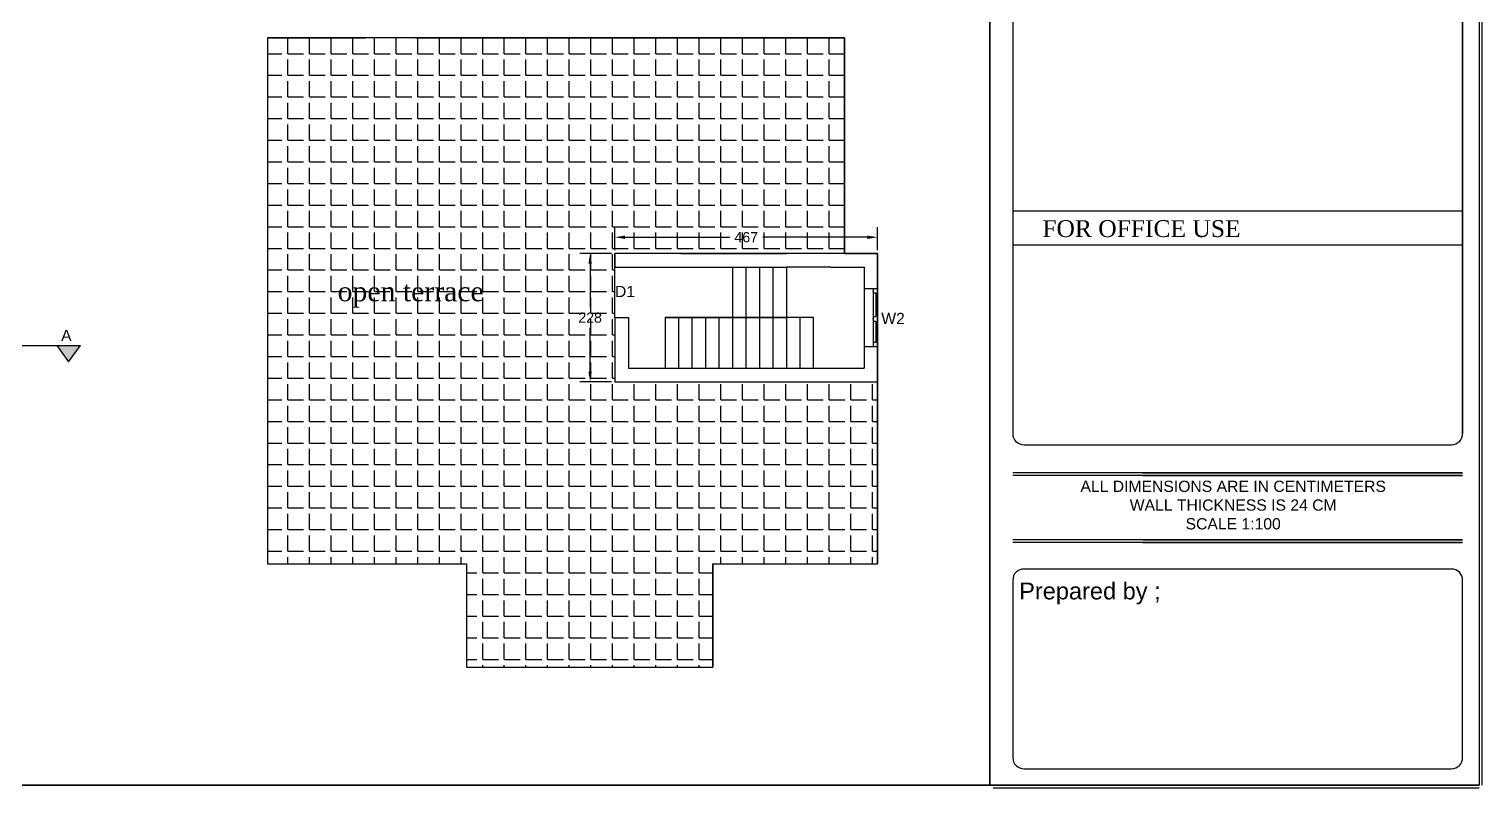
# Model space of a CAD drawing. Header units: inches. Extents: x -2903 to 3367, y -161 to 1064.
# Drawn here: x -123.53 to -97.69, y 1036.44 to 1049.95 of the extents above; entities that cross this region are included whole.
import ezdxf

# ---------------------------------------------------------------- set-up
doc = ezdxf.new("R2010")
doc.units = ezdxf.units.IN
doc.header["$MEASUREMENT"] = 0
doc.layers.add('--plan', color=7, linetype='Continuous')
doc.styles.add('SA', font='times.ttf')
doc.styles.get("Standard").update_dxf_attribs({"font": 'arial.ttf'})
doc.styles.add('style1', font='romand.shx', dxfattribs={"height": 5})
doc.dimstyles.get("Standard").update_dxf_attribs({"dimtxt": 0.18, "dimasz": 0.18, "dimexe": 0.18, "dimexo": 0.0625, "dimgap": 0.09, "dimtad": 0, "dimtih": 1, "dimtoh": 1, "dimdec": 0, "dimlfac": 100, "dimzin": 0, "dimdsep": 46, "dimtxsty": 'Standard', "dimcen": 0.09, "dimadec": 0, "dimazin": 0, "dimtfac": 1, "dimtdec": 0, "dimtofl": 0, "dimtmove": 0, "dimatfit": 3, "dimfxl": 1, "dimtolj": 1, "dimtzin": 0, "dimarcsym": 0})

# ---------------------------------------------------------------- blocks, each defined once
blk = doc.blocks.new('*D119')
at = {"color": 0, "lineweight": -2, "transparency": 16777216}
for p, q in [((-113.113, 1046.011), (-113.113, 1046.42)), ((-112.933, 1046.24), (-111.071, 1046.24)), ((-108.623, 1046.24), (-110.486, 1046.24)), ((-108.443, 1046.011), (-108.443, 1046.42))]:
    blk.add_line(p, q, dxfattribs=at)
at = {"color": 0, "transparency": 16777216}
for points in [[(-112.933, 1046.27), (-112.933, 1046.21), (-113.113, 1046.24)], [(-108.623, 1046.27), (-108.623, 1046.21), (-108.443, 1046.24)]]:
    blk.add_solid(points, dxfattribs=at)
at = {"layer": 'Defpoints', "color": 0, "transparency": 16777216}
for p in [(-108.443, 1046.24), (-113.113, 1045.949), (-108.443, 1045.949)]:
    blk.add_point(p, dxfattribs=at)
at = {"color": 0, "transparency": 16777216, "insert": (-110.778, 1046.24), "char_height": 0.18, "attachment_point": 5}
blk.add_mtext('\\A1;467', dxfattribs=at)
blk = doc.blocks.new('*D120')
at = {"color": 0, "lineweight": -2, "transparency": 16777216}
for p, q in [((-113.176, 1045.949), (-113.735, 1045.949)), ((-113.555, 1045.769), (-113.555, 1044.991)), ((-113.555, 1043.849), (-113.555, 1044.627)), ((-113.176, 1043.669), (-113.735, 1043.669))]:
    blk.add_line(p, q, dxfattribs=at)
at = {"color": 0, "transparency": 16777216}
for points in [[(-113.585, 1045.769), (-113.525, 1045.769), (-113.555, 1045.949)], [(-113.585, 1043.849), (-113.525, 1043.849), (-113.555, 1043.669)]]:
    blk.add_solid(points, dxfattribs=at)
at = {"layer": 'Defpoints', "color": 0, "transparency": 16777216}
for p in [(-113.113, 1045.949), (-113.555, 1043.669), (-113.113, 1043.669)]:
    blk.add_point(p, dxfattribs=at)
at = {"color": 0, "transparency": 16777216, "insert": (-113.555, 1044.809), "char_height": 0.18, "attachment_point": 5}
blk.add_mtext('\\A1;228', dxfattribs=at)

msp = doc.modelspace()

# ---------------------------------------------------------------- hatches: boundary and pattern name
at = {"transparency": 33554605}
h = msp.add_hatch(dxfattribs=at)
h.set_pattern_fill('ANGLE', color=256, scale=1.4)
h.set_pattern_definition([(0, (-412.3008, 1044.50205), (0, 0.385), [0.28, -0.105]), (90, (-412.3008, 1044.50205), (-0.385, 2e-17), [0.28, -0.105])])
h.paths.add_polyline_path([(-119.293, 1049.789), (-119.293, 1040.429), (-115.753, 1040.429), (-115.753, 1038.589), (-111.373, 1038.589), (-111.373, 1040.429), (-108.443, 1040.429), (-108.443, 1043.669), (-113.113, 1043.669), (-113.113, 1044.809), (-113.113, 1045.949), (-109.033, 1045.949), (-109.033, 1049.789)])
h.paths.add_polyline_path([(-111.029, 1046.053), (-110.519, 1046.053), (-110.519, 1046.424), (-111.029, 1046.424)], flags=24)
h.paths.add_polyline_path([(-113.808, 1044.622), (-113.298, 1044.622), (-113.298, 1044.993), (-113.808, 1044.993)], flags=24)
h.paths.add_polyline_path([(-118.15, 1044.902), (-115.436, 1044.902), (-115.436, 1045.649), (-118.15, 1045.649)], flags=24)
h.paths.add_polyline_path([(-113.185, 1045.065), (-112.728, 1045.065), (-112.728, 1045.477), (-113.185, 1045.477)], flags=24)
h = msp.add_hatch(color=256)
h.dxf.hatch_style = 1
h.paths.add_polyline_path([(-122.621, 1044.311), (-123.039, 1044.311), (-122.834, 1044.025)])

# ---------------------------------------------------------------- linework, layer by layer
at = {"color": 4}
msp.add_line((-106.444, 1064.188), (-106.444, 1036.488), dxfattribs=at)
for p, q in [((-97.744, 1064.188), (-97.744, 1036.488)), ((-97.694, 1064.188), (-97.694, 1036.488)), ((-106.037, 1054.817), (-106.037, 1042.748)), ((-98.037, 1054.817), (-98.037, 1042.748)), ((-119.293, 1049.789), (-119.293, 1040.429)), ((-119.293, 1049.789), (-117.553, 1049.789)), ((-116.653, 1049.789), (-109.033, 1049.789)), ((-109.033, 1049.789), (-109.033, 1045.949)), ((-106.037, 1046.711), (-98.037, 1046.711)), ((-106.037, 1046.711), (-98.199, 1046.711)), ((-106.037, 1046.106), (-98.037, 1046.106)), ((-113.113, 1045.949), (-113.113, 1045.709)), ((-109.033, 1045.949), (-113.113, 1045.949)), ((-113.113, 1044.809), (-113.113, 1045.949)), ((-113.113, 1045.709), (-112.873, 1045.709)), ((-112.873, 1045.709), (-110.063, 1045.709)), ((-111.943, 1045.949), (-110.063, 1045.949)), ((-111.023, 1045.709), (-111.023, 1044.809)), ((-110.783, 1045.709), (-110.783, 1044.809)), ((-110.543, 1045.709), (-110.543, 1044.809)), ((-110.303, 1045.709), (-110.303, 1044.809)), ((-110.063, 1045.709), (-110.063, 1044.809)), ((-109.273, 1045.709), (-110.063, 1045.709)), ((-109.273, 1045.709), (-108.683, 1045.709)), ((-109.033, 1045.949), (-108.443, 1045.949)), ((-108.683, 1045.709), (-108.683, 1043.909)), ((-108.443, 1045.949), (-108.443, 1040.429)), ((-108.683, 1045.329), (-108.683, 1044.289)), ((-108.683, 1045.329), (-108.443, 1045.329)), ((-108.523, 1045.329), (-108.523, 1044.289)), ((-108.523, 1045.249), (-108.473, 1045.249)), ((-108.473, 1045.249), (-108.473, 1044.829)), ((-108.443, 1045.329), (-108.443, 1044.289)), ((-113.113, 1044.809), (-113.113, 1043.669)), ((-113.113, 1044.809), (-112.873, 1044.809)), ((-112.873, 1044.809), (-112.873, 1043.909)), ((-112.223, 1044.809), (-112.223, 1043.909)), ((-112.223, 1044.809), (-110.063, 1044.809)), ((-109.583, 1044.809), (-112.223, 1044.809)), ((-111.983, 1044.809), (-111.983, 1043.909)), ((-111.743, 1044.809), (-111.743, 1043.909)), ((-111.503, 1044.809), (-111.503, 1043.909)), ((-111.263, 1044.809), (-111.263, 1043.909)), ((-111.023, 1044.809), (-111.023, 1043.909)), ((-110.783, 1044.809), (-110.783, 1043.909)), ((-110.543, 1044.809), (-110.543, 1043.909)), ((-110.303, 1044.809), (-110.303, 1043.909)), ((-110.063, 1044.809), (-110.063, 1043.909)), ((-109.823, 1044.809), (-109.823, 1043.909)), ((-109.583, 1043.909), (-109.583, 1044.809)), ((-108.523, 1044.829), (-108.473, 1044.829)), ((-108.523, 1044.749), (-108.473, 1044.749)), ((-108.473, 1044.749), (-108.473, 1044.369)), ((-125.565, 1044.311), (-122.621, 1044.311)), ((-123.039, 1044.311), (-122.834, 1044.025)), ((-122.834, 1044.025), (-122.621, 1044.311)), ((-108.443, 1044.289), (-108.683, 1044.289)), ((-108.473, 1044.369), (-108.523, 1044.369)), ((-112.873, 1043.909), (-108.683, 1043.909)), ((-113.113, 1043.669), (-108.443, 1043.669)), ((-119.293, 1042.949), (-119.293, 1041.449)), ((-98.037, 1042.048), (-106.037, 1042.048)), ((-98.037, 1041.998), (-106.037, 1041.998)), ((-103.727, 1042.048), (-98.037, 1042.048)), ((-103.727, 1041.998), (-98.037, 1041.998)), ((-98.037, 1040.855), (-106.037, 1040.855)), ((-98.037, 1040.805), (-106.037, 1040.805)), ((-103.727, 1040.855), (-98.037, 1040.855)), ((-103.727, 1040.855), (-98.037, 1040.855)), ((-103.727, 1040.805), (-98.037, 1040.805)), ((-103.727, 1040.805), (-98.037, 1040.805)), ((-115.753, 1040.429), (-115.753, 1038.589)), ((-111.373, 1040.429), (-111.373, 1038.589)), ((-115.753, 1038.589), (-111.373, 1038.589)), ((-137.744, 1036.488), (-97.744, 1036.488)), ((-106.386, 1036.438), (-97.744, 1036.438))]:
    msp.add_line(p, q)
for points in [[(-97.744, 1064.188), (-97.744, 1036.488), (-137.744, 1036.488), (-137.744, 1064.188)], [(-106.444, 1064.188), (-97.744, 1064.188), (-97.744, 1036.488), (-106.444, 1036.488)]]:
    msp.add_lwpolyline(points, close=True)
for points in [[(-98.037, 1042.748), (-98.037, 1054.817, 0.414214), (-98.237, 1055.017), (-105.837, 1055.017, 0.386735), (-106.037, 1054.817), (-106.037, 1042.748, 0.438417), (-105.837, 1042.548), (-98.237, 1042.548, 0.414214)], [(-106.037, 1039.638), (-106.037, 1036.981, 0.426368), (-105.837, 1036.781), (-98.237, 1036.781, 0.414214), (-98.037, 1036.981), (-98.037, 1039.638), (-98.037, 1040.135, 0.414214), (-98.237, 1040.335), (-105.837, 1040.335, 0.426368), (-106.037, 1040.135)]]:
    msp.add_lwpolyline(points, format="xyb", close=True)
msp.add_lwpolyline([(-109.033, 1049.789), (-119.293, 1049.789), (-119.293, 1040.429), (-115.753, 1040.429), (-115.753, 1038.589), (-111.373, 1038.589), (-111.373, 1040.429), (-108.443, 1040.429), (-108.443, 1045.949), (-109.033, 1045.949), (-109.033, 1049.789)])
for p in [(-108.523, 1045.289), (-108.523, 1044.789)]:
    msp.add_point(p)

# ---------------------------------------------------------------- texts
at = {"layer": '--plan', "ltscale": 0.1, "insert": (-118.045, 1045.451), "char_height": 0.35, "width": 4.70345, "attachment_point": 1, "style": 'SA'}
msp.add_mtext('open terrace', dxfattribs=at)
at = {"insert": (-105.512, 1046.544), "char_height": 0.3, "width": 9.7108, "attachment_point": 1, "style": 'style1'}
msp.add_mtext('{\\fTimes New Roman|b0|i0|c0|p18;FOR OFFICE USE}', dxfattribs=at)
at = {"char_height": 0.2}
for s, width, insert, attachment_point in [('D1', 0.4595, (-113.113, 1045.375), 1), ('W2', 3, (-107.958, 1044.895), 3), ('A', 0.03082, (-122.963, 1044.592), 1)]:
    msp.add_mtext_dynamic_manual_height_columns(s, width=width, gutter_width=1, heights=[0], dxfattribs=dict(at, insert=insert, attachment_point=attachment_point))
at = {"insert": (-105.171, 1041.907), "char_height": 0.2, "width": 6.10614, "attachment_point": 1}
msp.add_mtext('\\pxqc;ALL DIMENSIONS ARE IN CENTIMETERS \\PWALL THICKNESS IS 24 CM\\PSCALE 1:100', dxfattribs=at)
at = {"color": 0, "lineweight": 20, "insert": (-105.924, 1040.094), "char_height": 0.3, "width": 6.96395, "attachment_point": 1}
msp.add_mtext('Prepared by ;', dxfattribs=at)

# ---------------------------------------------------------------- dimensions: what is measured, and where the dimension line sits
dim = msp.add_linear_dim(base=(-108.443, 1046.24), p1=(-113.113, 1045.949), p2=(-108.443, 1045.949), dimstyle='Standard')
dim.commit()
dim.dimension.update_dxf_attribs({"geometry": '*D119', "text_midpoint": (-110.778, 1046.24)})
dim = msp.add_linear_dim(base=(-113.555, 1043.669), p1=(-113.113, 1045.949), p2=(-113.113, 1043.669), angle=90, dimstyle='Standard')
dim.commit()
dim.dimension.update_dxf_attribs({"geometry": '*D120', "text_midpoint": (-113.555, 1044.809)})

doc.saveas('drawing.dxf')
